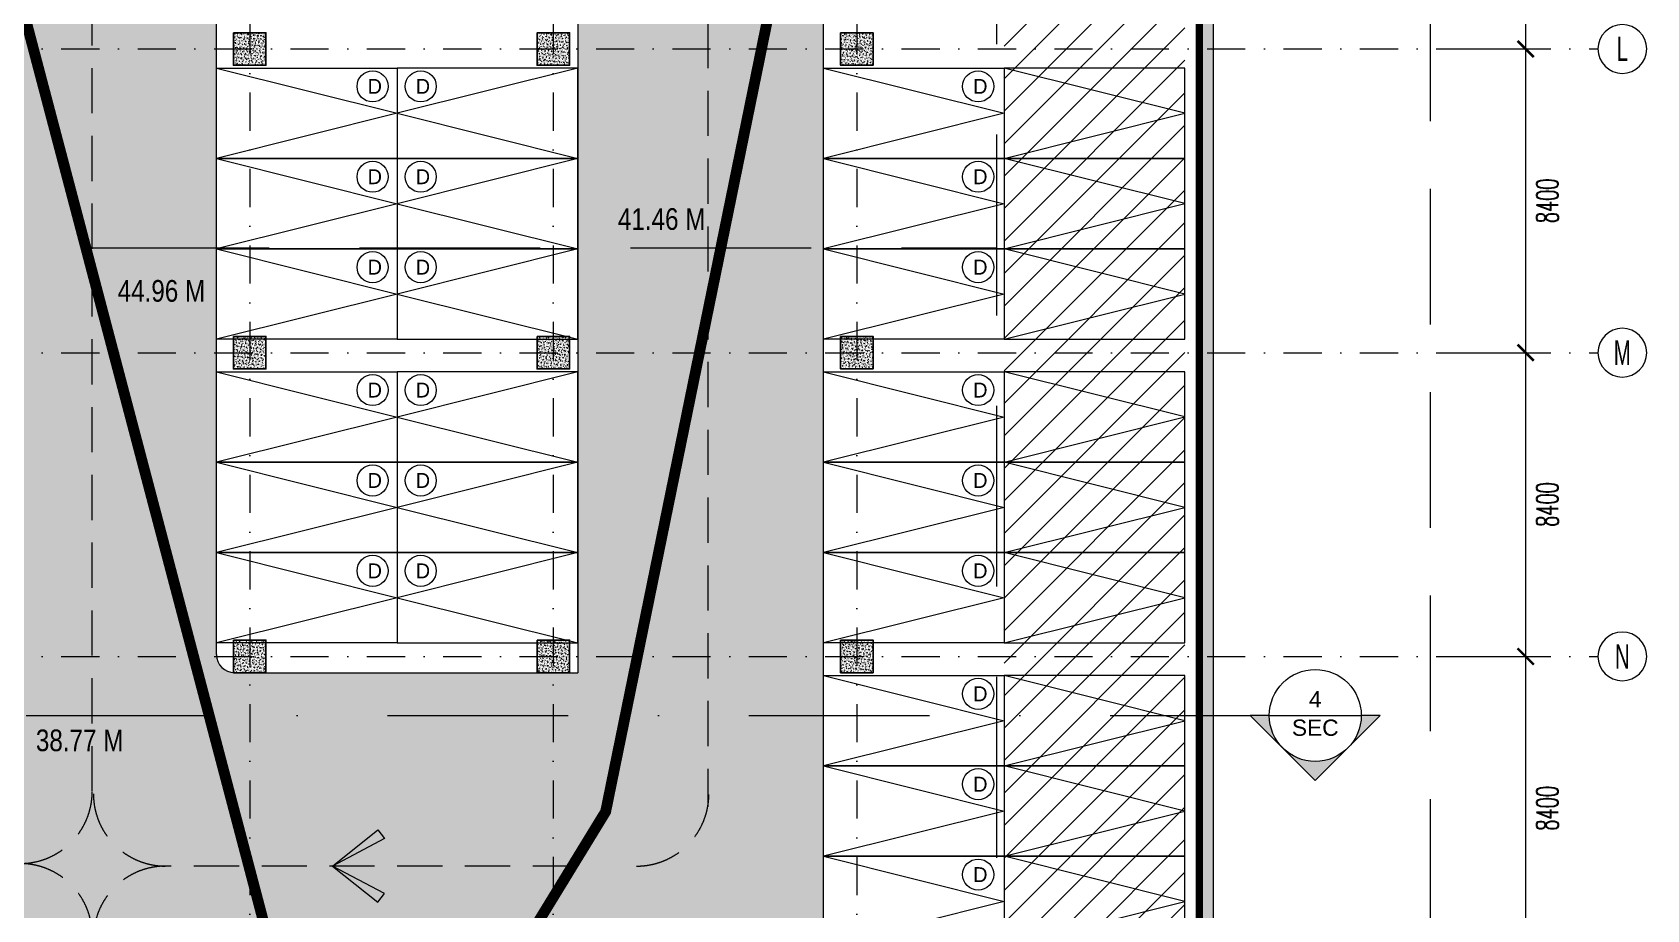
# Model space of a CAD drawing. Header units: millimetres. Extents: x 2509692 to 6766201, y 361130 to 898117.
# Drawn here: x 2605293 to 2649969, y 752389 to 776654 of the extents above; entities that cross this region are included whole.
import ezdxf
from ezdxf.enums import TextEntityAlignment as Align

# ---------------------------------------------------------------- set-up
doc = ezdxf.new("R2010")
doc.units = ezdxf.units.MM
doc.header["$LTSCALE"] = 100
for name, pattern in [('( Hidden )', [0.375, 0.25, -0.125]), ('001-S-DLA-ULT_BLK-FDN-01$0$DASHED2', [0.375, 0.25, -0.125]), ('AUDIT_I_191030115539-19', [0]), ('DASHDOT', [1, 0.5, -0.25, 0, -0.25]), ('DD Cargo Road$0$X-DIAL-Phase 3A-Master Airfield Layout_South & ECT$0$DASHDOT2', [12.7, 6.35, -3.175, 0, -3.175]), ('HIDDEN', [0.375, 0.25, -0.125]), ('PAMIR A_GROUND FLOOR GRID$0$( Dashed )', [0.75, 0.5, -0.25]), ('PAMIR A_GROUND FLOOR GRID$0$ACAD_ISO05W100', [33, 24, -3, 0, -3, 0, -3]), ('PAMIR A_GROUND FLOOR GRID$0$CMP LANDSUBDIVISION$0$ACAD_ISO12W100', [21, 12, -3, 0, -3, 0, -3]), ('PAMIR A_GROUND FLOOR GRID$0$CMP LANDSUBDIVISION$0$DASHED2', [0.375, 0.25, -0.125]), ('PAMIR A_GROUND FLOOR GRID$0$DGN Style 4', [21.138408, 10.562602, -5.281301, 0.013203, -5.281301])]:
    doc.linetypes.add(name, pattern=pattern)
doc.layers.get('0').update_dxf_attribs({"color": 8})
doc.layers.get('Defpoints').update_dxf_attribs({"color": 8})
for name, color, linetype in [('4 WHEELER', 8, 'Continuous'), ('4 wheeler jockey', 8, 'Continuous'), ('4 WHEELER-RefEdit0', 8, 'Continuous'), ('A-DRIVEWAY ARROWS', 8, 'AUDIT_I_191030115539-19'), ('A-PARKING STACH-2', 8, 'Continuous'), ('A_PARKING TEXT', 8, 'Continuous'), ('A_RCC', 8, 'Continuous'), ('A_STAIRCASE DIM', 8, 'Continuous'), ('A_Travel length', 8, 'Continuous'), ('DOUBLE  STACK', 8, 'Continuous'), ('DRIVEWAY', 8, 'HIDDEN'), ('GLASS EDGE', 8, 'Continuous'), ('PAMIR A_GROUND FLOOR GRID$0$CMP LANDSUBDIVISION$0$MP-PROP-ASSET LINE', 8, 'PAMIR A_GROUND FLOOR GRID$0$CMP LANDSUBDIVISION$0$ACAD_ISO12W100'), ('PAMIR A_GROUND FLOOR GRID$0$Columns 8.4 x 8.4 MT. GRID', 8, 'Continuous'), ('SECTION LINES', 8, 'Continuous')]:
    doc.layers.add(name, color=color, linetype=linetype)
for name, color, linetype, lineweight in [('A-WALL', 8, 'Continuous', 30), ('AC-ZONING LINE', 8, 'Continuous', 15), ('HACTH', 8, 'Continuous', 5), ('PAMIR A_GROUND FLOOR GRID$0$A_GRID 8.4 x 8.4 MT.', 8, 'PAMIR A_GROUND FLOOR GRID$0$DGN Style 4', 0), ('PAMIR A_GROUND FLOOR GRID$0$A_GRID DIMENSIONS', 8, 'Continuous', 0), ('PAMIR A_GROUND FLOOR GRID$0$A_GRID NUMBERING', 8, 'Continuous', 0), ('PAMIR A_GROUND FLOOR GRID$0$CMP LANDSUBDIVISION$0$MP-BASEMENT LIN', 8, 'PAMIR A_GROUND FLOOR GRID$0$ACAD_ISO05W100', 20)]:
    doc.layers.add(name, color=color, linetype=linetype, lineweight=lineweight)
doc.styles.add('300', font='GOTHIC.TTF', dxfattribs={"width": 0.8, "height": 600})
doc.styles.add('PAMIR A_GROUND FLOOR GRID$0$ASSET_03_GRID$0$F6', font='arial.ttf', dxfattribs={"width": 0.6})
doc.styles.add('PAMIR A_GROUND FLOOR GRID$0$ASSET_03_GRID$0$MISC', font='romans.shx', dxfattribs={"width": 0.6})
doc.styles.get("Standard").update_dxf_attribs({"font": 'arial.ttf'})
doc.styles.add('X-REF_HVAC_Basement 02$0$X-REF_HVAC_Basement 02$0$acdim', font='romans.shx', dxfattribs={"height": 150})
doc.dimstyles.new('PAMIR A_GROUND FLOOR GRID$0$ASSET_03_GRID$0$TPCL-DIM-300', dxfattribs={"dimscale": 300, "dimtxt": 2.25, "dimasz": 1.5, "dimexe": 1.75, "dimexo": 1, "dimgap": 1, "dimtad": 2, "dimdec": 0, "dimzin": 0, "dimdsep": 46, "dimtxsty": 'PAMIR A_GROUND FLOOR GRID$0$ASSET_03_GRID$0$MISC', "dimblk": 'PAMIR A_GROUND FLOOR GRID$0$ASSET_03_GRID$0$_ArchTick', "dimcen": 1, "dimdle": 2, "dimclrd": 1, "dimclre": 1, "dimclrt": 7, "dimadec": 0, "dimazin": 0, "dimtfac": 1, "dimtdec": 0, "dimtofl": 0, "dimtmove": 0, "dimatfit": 3, "dimfxl": 1, "dimtolj": 1, "dimtzin": 0, "dimlwd": -1, "dimlwe": -1, "dimarcsym": 0})
pattern_1 = [(0, (-3035710.2255, -862793.3746), (0, 6.985), [5.08, -1.905]), (90, (-3035710.2255, -862793.3746), (-6.985, 4e-16), [5.08, -1.905])]

# ---------------------------------------------------------------- blocks, each defined once
blk = doc.blocks.new('CAR PARKING 2500X5000')
at = {"layer": '4 WHEELER-RefEdit0', "linetype": 'ByBlock', "lineweight": -2, "ltscale": 0.5}
blk.add_lwpolyline([(-2500, 0), (0, 0), (0, -5000), (-2500, -5000)], close=True, dxfattribs=at)
blk.add_lwpolyline([(-2500, -5000), (-1250, 0), (0, -5000)], dxfattribs=at)
blk = doc.blocks.new('ARROW')
at = {"layer": 'DRIVEWAY', "linetype": 'Continuous', "ltscale": 0.5}
h = blk.add_hatch(color=30, dxfattribs=at)
h.dxf.hatch_style = 1
h.paths.add_polyline_path([(0, 0), (-381, -720), (-500, -624)])
h = blk.add_hatch(color=30, dxfattribs=at)
h.dxf.hatch_style = 1
h.paths.add_polyline_path([(0, 0), (381, -720), (500, -624)])
at = {"layer": 'DRIVEWAY', "color": 30, "linetype": '001-S-DLA-ULT_BLK-FDN-01$0$DASHED2', "ltscale": 7500}
for points in [[(0, 0), (-500, -624), (-381, -720), (0, 0)], [(0, 0), (500, -624), (381, -720), (0, 0)]]:
    blk.add_lwpolyline(points, close=True, dxfattribs=at)
blk = doc.blocks.new('ghkhgk')
at = {"layer": 'A-DRIVEWAY ARROWS', "linetype": '( Hidden )', "lineweight": -2, "ltscale": 50}
for p, q in [((3624483, 1753714), (3624483, 1703912)), ((3607453, 1704342), (3607453, 1731368)), ((3620891, 1702271), (3609485, 1702271))]:
    blk.add_line(p, q, dxfattribs=at)
for centre, start, end in [((3605453, 1704342), 270, 0), ((3609485, 1704271), 180, 270), ((3622516, 1704271), 270, 0), ((3605453, 1700342), 0, 90), ((3609485, 1700271), 90, 180)]:
    blk.add_arc(centre, 2000, start, end, dxfattribs=at)
at = {"layer": 'A-DRIVEWAY ARROWS', "linetype": '( Hidden )', "lineweight": -2, "ltscale": 2000, "xscale": -2.000000000000009, "yscale": 2.000000000000009, "zscale": 2, "rotation": 90}
blk.add_blockref('ARROW', (3614104, 1702271), dxfattribs=at)
blk = doc.blocks.new('qdfesw')
at = {"layer": '4 wheeler jockey', "linetype": 'ByBlock', "lineweight": -2, "ltscale": 0.5}
blk.add_lwpolyline([(2705606, 1306842), (2708106, 1306842), (2708106, 1311842), (2705606, 1311842)], close=True, dxfattribs=at)
blk.add_lwpolyline([(2705606, 1311842), (2706856, 1306842), (2708106, 1311842)], dxfattribs=at)
blk = doc.blocks.new('JOCKEY PARK')
at = {"layer": 'A_STAIRCASE DIM', "transparency": 33554687}
h = blk.add_hatch(dxfattribs=at)
h.set_pattern_fill('ANSI31', color=8, scale=200)
h.set_pattern_definition([(45, (1000500, -500), (-449.0128, 449.0128), [])])
h.paths.add_polyline_path([(3526745, 803042), (3531888, 803042), (3531888, 787065), (3526745, 787065)])
h.paths.add_polyline_path([(3526888, 786165), (3531888, 786165), (3531888, 776165), (3526888, 776165)])
h.paths.add_polyline_path([(3526888, 775165), (3531883, 775165), (3531883, 755865), (3526888, 755865)])
h.paths.add_polyline_path([(3526888, 741565), (3531888, 741565), (3531888, 730665), (3526888, 730665)])
h.paths.add_polyline_path([(3526888, 724765), (3531888, 724765), (3531888, 702965), (3526888, 702965)])
h.paths.add_polyline_path([(3526888, 697065), (3531888, 697065), (3531888, 692065), (3526888, 692065)])
h.paths.add_polyline_path([(3565488, 766765), (3570488, 766765), (3570488, 759265), (3565488, 759265)])
h.paths.add_polyline_path([(3594211, 766765), (3599211, 766765), (3599211, 759265), (3594211, 759265)])
h.paths.add_polyline_path([(3632688, 811365), (3637688, 811365), (3637688, 750865), (3632688, 750865)])
h.paths.add_polyline_path([(3603738, 707470), (3619638, 707470), (3619638, 702470), (3603738, 702470)])
h.paths.add_polyline_path([(3632688, 739065), (3637688, 739065), (3637688, 700465), (3632688, 700465)])
h.paths.add_polyline_path([(3578660, 799643), (3586160, 799643), (3586160, 794643), (3578660, 794643)])
h.paths.add_polyline_path([(3565260, 803043), (3570260, 803043), (3570260, 795543), (3565260, 795543)])
h.paths.add_polyline_path([(3615888, 820665), (3615888, 821075)])
h.paths.add_polyline_path([(3561860, 863093), (3577760, 863093), (3577760, 858093), (3561860, 858093)])
h.paths.add_polyline_path([(3589560, 863093), (3594560, 863093), (3594560, 858093), (3589560, 858093)])
h.paths.add_polyline_path([(3595460, 863093), (3602960, 863093), (3602960, 858093), (3595460, 858093)])
h.paths.add_polyline_path([(3620538, 863093), (3636438, 863093), (3636438, 858093), (3620538, 858093)])
at = {"layer": '4 wheeler jockey', "rotation": 90}
for p in [(4944530, -1932941), (4944530, -1935441), (4944530, -1937941), (4944530, -1941341), (4944530, -1943841), (4944530, -1946341), (4944530, -1949741), (4944530, -1952241), (4944530, -1954741)]:
    blk.add_blockref('qdfesw', p, dxfattribs=at)
blk = doc.blocks.new('*U20')
h = blk.add_hatch(color=256)
h.paths.add_polyline_path([(200, -200), (0, -400), (0, -282.8, 0.198912)])
h.paths.add_polyline_path([(400, 0), (200, -200, 0.414214), (200, 200)])
h.paths.add_polyline_path([(131.5, 268.5), (124.4, 254, 0.114349), (0, 282.8), (0, 400)])
h.paths.add_polyline_path([(200, 200, 0.082683), (124.4, 254), (131.5, 268.5)])
h = blk.add_hatch(color=256)
h.paths.add_polyline_path([(200, -200), (0, -400), (0, -282.8, 0.198912)])
h.paths.add_polyline_path([(400, 0), (200, -200, 0.414214), (200, 200)])
h.paths.add_polyline_path([(131.5, 268.5), (124.4, 254, 0.114349), (0, 282.8), (0, 400)])
h.paths.add_polyline_path([(200, 200, 0.082683), (124.4, 254), (131.5, 268.5)])
blk.add_line((0, -282.8), (0, 282.8))
blk.add_lwpolyline([(0, -282.8), (0, -400), (400, 0), (0, 400), (0, 282.8)])
blk.add_circle((0, 0), 282.8)
for tag, p in [('TAGNUMBER', (-100, 0)), ('ELE', (75, 0))]:
    blk.add_attdef(tag, text='', height=100, rotation=270).set_placement(p, align=Align.MIDDLE_CENTER)
blk = doc.blocks.new('A$C7f0d5cc6')
at = {"layer": 'SECTION LINES', "linetype": 'DASHDOT', "ltscale": 100}
blk.add_line((5279, -122933), (119152, -122933), dxfattribs=at)
at = {"layer": 'SECTION LINES', "linetype": '( Hidden )'}
ref = blk.add_blockref('*U20', (120952, -122933), dxfattribs=dict(at, xscale=4.5, yscale=4.5, zscale=4.5, rotation=270))
ref.add_attrib('TAGNUMBER', '4', dxfattribs={"layer": '0', "height": 450}).set_placement((120952, -122483), align=Align.MIDDLE_CENTER)
ref.add_attrib('ELE', 'SEC', dxfattribs={"layer": '0', "height": 450}).set_placement((120952, -123271), align=Align.MIDDLE_CENTER)
blk = doc.blocks.new('PAMIR A_GROUND FLOOR GRID$0$ASSET LINE')
at = {"layer": 'PAMIR A_GROUND FLOOR GRID$0$CMP LANDSUBDIVISION$0$MP-BASEMENT LIN', "color": 3, "linetype": 'PAMIR A_GROUND FLOOR GRID$0$( Dashed )', "ltscale": 100}
blk.add_line((5607412, 487058), (5707543, 487058), dxfattribs=at)
at = {"layer": 'PAMIR A_GROUND FLOOR GRID$0$CMP LANDSUBDIVISION$0$MP-BASEMENT LIN', "color": 3, "linetype": 'PAMIR A_GROUND FLOOR GRID$0$( Dashed )', "ltscale": 100, "flags": 128}
for points in [[(5601412, 408058), (5601412, 591058), (5713543, 591058), (5713543, 408058)], [(5607412, 414058), (5607412, 582058), (5707543, 582058), (5707543, 414058)]]:
    blk.add_lwpolyline(points, close=True, dxfattribs=at)
at = {"layer": 'PAMIR A_GROUND FLOOR GRID$0$CMP LANDSUBDIVISION$0$MP-PROP-ASSET LINE', "linetype": 'PAMIR A_GROUND FLOOR GRID$0$CMP LANDSUBDIVISION$0$DASHED2', "ltscale": 150, "flags": 128}
blk.add_lwpolyline([(5595412, 402058), (5595412, 597058), (5719543, 597058), (5719543, 402058)], close=True, dxfattribs=at)
blk = doc.blocks.new('PAMIR A_GROUND FLOOR GRID$0$ASSET_03_GRID$0$_ArchTick')
at = {"color": 0, "linetype": 'ByBlock', "const_width": 0.15}
blk.add_lwpolyline([(-0.5, -0.5), (0.5, 0.5)], dxfattribs=at)
blk = doc.blocks.new('*D80')
at = {"layer": 'Defpoints', "color": 0, "linetype": 'Continuous', "ltscale": 1500000.0, "transparency": 16777216}
for p in [(2644484, 787193), (2644484, 776193), (2646619, 776193)]:
    blk.add_point(p, dxfattribs=at)
at = {"layer": 'PAMIR A_GROUND FLOOR GRID$0$A_GRID DIMENSIONS', "color": 9, "linetype": 'Continuous', "ltscale": 1500000.0, "transparency": 16777216}
for p, q in [((2646619, 787793), (2646619, 775593)), ((2644784, 787193), (2647144, 787193)), ((2644784, 776193), (2647144, 776193))]:
    blk.add_line(p, q, dxfattribs=at)
at = {"layer": 'PAMIR A_GROUND FLOOR GRID$0$A_GRID DIMENSIONS', "color": 9, "linetype": 'Continuous', "ltscale": 1500000.0, "transparency": 16777216, "xscale": 450, "yscale": 450, "zscale": 450}
for p, rotation in [((2646619, 787193), 90), ((2646619, 776193), 270)]:
    blk.add_blockref('PAMIR A_GROUND FLOOR GRID$0$ASSET_03_GRID$0$_ArchTick', p, dxfattribs=dict(at, rotation=rotation))
at = {"layer": 'PAMIR A_GROUND FLOOR GRID$0$A_GRID DIMENSIONS', "color": 7, "linetype": 'Continuous', "ltscale": 1500000.0, "transparency": 16777216, "insert": (2647219, 781693), "char_height": 600, "attachment_point": 5, "rotation": 90, "style": 'PAMIR A_GROUND FLOOR GRID$0$ASSET_03_GRID$0$MISC'}
blk.add_mtext('\\A1;11000', dxfattribs=at)
blk = doc.blocks.new('*D81')
at = {"layer": 'Defpoints', "color": 0, "linetype": 'Continuous', "ltscale": 1500000.0, "transparency": 16777216}
for p in [(2644484, 776193), (2644484, 767793), (2646619, 767793)]:
    blk.add_point(p, dxfattribs=at)
at = {"layer": 'PAMIR A_GROUND FLOOR GRID$0$A_GRID DIMENSIONS', "color": 9, "linetype": 'Continuous', "ltscale": 1500000.0, "transparency": 16777216}
for p, q in [((2646619, 776793), (2646619, 767193)), ((2644784, 776193), (2647144, 776193)), ((2644784, 767793), (2647144, 767793))]:
    blk.add_line(p, q, dxfattribs=at)
at = {"layer": 'PAMIR A_GROUND FLOOR GRID$0$A_GRID DIMENSIONS', "color": 9, "linetype": 'Continuous', "ltscale": 1500000.0, "transparency": 16777216, "xscale": 450, "yscale": 450, "zscale": 450}
for p, rotation in [((2646619, 776193), 90), ((2646619, 767793), 270)]:
    blk.add_blockref('PAMIR A_GROUND FLOOR GRID$0$ASSET_03_GRID$0$_ArchTick', p, dxfattribs=dict(at, rotation=rotation))
at = {"layer": 'PAMIR A_GROUND FLOOR GRID$0$A_GRID DIMENSIONS', "color": 7, "linetype": 'Continuous', "ltscale": 1500000.0, "transparency": 16777216, "insert": (2647219, 771993), "char_height": 600, "attachment_point": 5, "rotation": 90, "style": 'PAMIR A_GROUND FLOOR GRID$0$ASSET_03_GRID$0$MISC'}
blk.add_mtext('\\A1;8400', dxfattribs=at)
blk = doc.blocks.new('*D82')
at = {"layer": 'Defpoints', "color": 0, "linetype": 'Continuous', "ltscale": 1500000.0, "transparency": 16777216}
for p in [(2644484, 767793), (2644484, 759393), (2646619, 759393)]:
    blk.add_point(p, dxfattribs=at)
at = {"layer": 'PAMIR A_GROUND FLOOR GRID$0$A_GRID DIMENSIONS', "color": 9, "linetype": 'Continuous', "ltscale": 1500000.0, "transparency": 16777216}
for p, q in [((2646619, 768393), (2646619, 758793)), ((2644784, 767793), (2647144, 767793)), ((2644784, 759393), (2647144, 759393))]:
    blk.add_line(p, q, dxfattribs=at)
at = {"layer": 'PAMIR A_GROUND FLOOR GRID$0$A_GRID DIMENSIONS', "color": 9, "linetype": 'Continuous', "ltscale": 1500000.0, "transparency": 16777216, "xscale": 450, "yscale": 450, "zscale": 450}
for p, rotation in [((2646619, 767793), 90), ((2646619, 759393), 270)]:
    blk.add_blockref('PAMIR A_GROUND FLOOR GRID$0$ASSET_03_GRID$0$_ArchTick', p, dxfattribs=dict(at, rotation=rotation))
at = {"layer": 'PAMIR A_GROUND FLOOR GRID$0$A_GRID DIMENSIONS', "color": 7, "linetype": 'Continuous', "ltscale": 1500000.0, "transparency": 16777216, "insert": (2647219, 763593), "char_height": 600, "attachment_point": 5, "rotation": 90, "style": 'PAMIR A_GROUND FLOOR GRID$0$ASSET_03_GRID$0$MISC'}
blk.add_mtext('\\A1;8400', dxfattribs=at)
blk = doc.blocks.new('*D83')
at = {"layer": 'Defpoints', "color": 0, "linetype": 'Continuous', "ltscale": 1500000.0, "transparency": 16777216}
for p in [(2644484, 759393), (2644484, 750993), (2646619, 750993)]:
    blk.add_point(p, dxfattribs=at)
at = {"layer": 'PAMIR A_GROUND FLOOR GRID$0$A_GRID DIMENSIONS', "color": 9, "linetype": 'Continuous', "ltscale": 1500000.0, "transparency": 16777216}
for p, q in [((2646619, 759993), (2646619, 750393)), ((2644784, 759393), (2647144, 759393)), ((2644784, 750993), (2647144, 750993))]:
    blk.add_line(p, q, dxfattribs=at)
at = {"layer": 'PAMIR A_GROUND FLOOR GRID$0$A_GRID DIMENSIONS', "color": 9, "linetype": 'Continuous', "ltscale": 1500000.0, "transparency": 16777216, "xscale": 450, "yscale": 450, "zscale": 450}
for p, rotation in [((2646619, 759393), 90), ((2646619, 750993), 270)]:
    blk.add_blockref('PAMIR A_GROUND FLOOR GRID$0$ASSET_03_GRID$0$_ArchTick', p, dxfattribs=dict(at, rotation=rotation))
at = {"layer": 'PAMIR A_GROUND FLOOR GRID$0$A_GRID DIMENSIONS', "color": 7, "linetype": 'Continuous', "ltscale": 1500000.0, "transparency": 16777216, "insert": (2647219, 755193), "char_height": 600, "attachment_point": 5, "rotation": 90, "style": 'PAMIR A_GROUND FLOOR GRID$0$ASSET_03_GRID$0$MISC'}
blk.add_mtext('\\A1;8400', dxfattribs=at)
blk = doc.blocks.new('PAMIR A_GROUND FLOOR GRID$0$ASSET_03_GRID$0$A')
blk.add_circle((0, 0), 4)
at = {"style": 'PAMIR A_GROUND FLOOR GRID$0$ASSET_03_GRID$0$F6', "width": 0.6}
blk.add_attdef('GRTAG', text='', height=4, dxfattribs=at).set_placement((0, 0), align=Align.MIDDLE)
blk = doc.blocks.new('PAMIR A_GROUND FLOOR GRID$0$gfhjd')
at = {"layer": 'PAMIR A_GROUND FLOOR GRID$0$Columns 8.4 x 8.4 MT. GRID', "transparency": 33554505}
h = blk.add_hatch(dxfattribs=at)
h.set_pattern_fill('AR-CONC', color=8, scale=0.5)
h.set_pattern_definition([(50, (2668641.195, 1117441.09), (91.092334, -7.969543), [9.525, -104.775]), (355, (2668641.2, 1117441.09), (-17.62171, 95.52842), [7.62, -83.82029]), (100.451445, (2668648.79, 1117440.43), (73.470624, 87.558876), [8.095004, -89.04512]), (46.1842, (2668641.2, 1117466.49), (135.53952, -21.02116), [14.2875, -157.1625]), (96.63556, (2668652.49, 1117464.74), (118.70207, 123.71306), [12.14251, -133.5678]), (351.18415, (2668641.2, 1117466.49), (118.70207, 123.71306), [11.42998, -125.72987]), (21, (2668653.895, 1117460.14), (75.807196, -51.1326), [9.525, -104.775]), (326, (2668653.9, 1117460.14), (30.901014, 92.09398), [7.62, -83.82]), (71.451445, (2668660.21, 1117455.88), (106.70821, 40.961384), [8.095004, -89.04497]), (37.5, (2668641.195, 1117441.09), (1.544302, 42.2775194), [0, -82.804, 0, -85.09, 0, -84.1375]), (7.5, (2668641.195, 1117441.09), (33.409831, 50.090287), [0, -48.514, 0, -80.899, 0, -32.0675]), (327.5, (2668612.874, 1117441.09), (67.795298, -2.864372), [0, -31.75, 0, -99.06, 0, -131.445]), (317.5, (2668600.174, 1117441.09), (74.06459, 12.713246), [0, -41.275, 0, -65.786, 0, -93.345])])
h.paths.add_polyline_path([(2555360, 1057637), (2556260, 1057637), (2556260, 1056737), (2555361, 1056737)])
at = {"layer": 'PAMIR A_GROUND FLOOR GRID$0$Columns 8.4 x 8.4 MT. GRID', "lineweight": 30}
blk.add_lwpolyline([(2555361, 1057637), (2556260, 1057637), (2556260, 1056737), (2555361, 1056737)], close=True, dxfattribs=at)
blk = doc.blocks.new('A$C8c9960d7')
at = {"layer": 'PAMIR A_GROUND FLOOR GRID$0$Columns 8.4 x 8.4 MT. GRID'}
for p in [(55500, -280994), (63900, -280994), (72300, -280994), (55500, -289394), (63900, -289394), (72300, -289394), (55500, -297794), (63900, -297794), (72300, -297794)]:
    blk.add_blockref('PAMIR A_GROUND FLOOR GRID$0$gfhjd', p, dxfattribs=at)
blk = doc.blocks.new('SEG')
at = {"layer": 'DRIVEWAY', "linetype": 'Continuous'}
for p, q in [((3127188, 751443), (3127188, 811943)), ((3120388, 804443), (3120388, 758943)), ((3110388, 759443), (3110388, 803943)), ((3110888, 758943), (3120388, 758943))]:
    blk.add_line(p, q, dxfattribs=at)
blk.add_arc((3110888, 759443), 500, 180, 270, dxfattribs=at)
blk = doc.blocks.new('A$C29A2079D')
at = {"layer": 'HACTH', "true_color": 0xf7f2ee, "transparency": 33554602}
h = blk.add_hatch(dxfattribs=at)
h.set_pattern_fill('ANGLE')
h.set_pattern_definition(pattern_1)
edge = h.paths.add_edge_path()
edge.add_line((74678, -8850), (75151, -8850))
edge.add_line((75151, -8850), (75151, 5800))
edge.add_line((75151, 5800), (101366, 5800))
edge.add_arc((101366, 6300), 500, 270, 360)
edge.add_line((101866, 6300), (101866, 11000))
edge.add_arc((101366, 11000), 500, 0, 90)
edge.add_line((101366, 11500), (17750, 11500))
edge.add_arc((17750, 11000), 500, 90, 180)
edge.add_line((17250, 11000), (17250, -8850))
edge.add_line((17250, -8850), (14228, -8850))
edge.add_arc((14228, -9350), 500, 89.9998, 180)
edge.add_line((13728, -9350), (13728, -15850))
edge.add_arc((14228, -15850), 500, 180, 270)
edge.add_line((14228, -16350), (17478, -16350))
edge.add_line((17478, -16350), (17478, -50929))
edge.add_line((17478, -50929), (7978, -50929))
edge.add_arc((7978, -50429), 500, 180, 270, ccw=False)
edge.add_line((7478, -50429), (7478, -42325))
edge.add_arc((6978, -42325), 500, 0, 90.0003)
edge.add_line((6978, -41825), (3586, -41825))
edge.add_arc((3586, -42325), 500, 90.0003, 180.0017)
edge.add_line((3086, -42325), (3086, -59251))
edge.add_line((3086, -59251), (1175, -59251))
edge.add_arc((1175, -59751), 500, 90.0125, 179.9888)
edge.add_line((675, -59751), (667, -103029))
edge.add_spline(control_points=[(667, -103029), (702, -103334), (770, -103917), (1633, -104788), (2901, -104986), (3058, -105753), (3088, -105901)], knot_values=[0, 0, 0, 0, 894.923904, 1708.274926, 3539.028112, 3976.033279, 3976.033279, 3976.033279, 3976.033279], degree=3, periodic=0)
edge.add_line((3088, -105901), (3084, -120205))
edge.add_spline(control_points=[(3084, -119850), (3085, -120025), (3090, -120889), (1674, -121331), (753, -122299), (701, -122943), (677, -123229)], knot_values=[0, 0, 0, 0, 503.03039, 2487.793322, 3539.319114, 4374.600504, 4374.600504, 4374.600504, 4374.600504], degree=3, periodic=0)
edge.add_line((677, -123229), (677, -170200))
edge.add_arc((1177, -170200), 500, 180, 270)
edge.add_line((1177, -170700), (7478, -170700))
edge.add_line((7478, -170700), (90978, -170700))
edge.add_arc((90978, -170200), 500, 270, 360.0004)
edge.add_line((91478, -170200), (91477, -121044))
edge.add_line((91477, -121044), (84677, -121044))
edge.add_line((84677, -121044), (84677, -137450))
edge.add_line((84677, -137450), (74678, -137450))
edge.add_line((74678, -137450), (74678, -111850))
edge.add_arc((75178, -111850), 500, 90, 180, ccw=False)
edge.add_line((75178, -111350), (91478, -111350))
edge.add_line((91478, -111350), (91477, -50850))
edge.add_line((91477, -50850), (75178, -50850))
edge.add_arc((75178, -50350), 500, 180, 270, ccw=False)
edge.add_line((74678, -50350), (74678, -8850))
h.paths.add_polyline_path([(24751, -22800, -0.414213), (25251, -22300), (67150, -22300, -0.414214), (67650, -22800), (67650, -50850), (24751, -50850)], flags=16)
h.paths.add_polyline_path([(16978, -58350, -0.414214), (17478, -58850), (17478, -103350, -0.414213), (16978, -103850), (7978, -103850, -0.414214), (7478, -103350), (7478, -58850, -0.414214), (7978, -58350)], flags=16)
h.paths.add_polyline_path([(24550, -57648), (67378, -57648, -0.414214), (67878, -58148), (67878, -67650), (51077, -67650), (51077, -95450), (41077, -95450), (41077, -67650), (24050, -67650), (24050, -58148, -0.414213)], flags=16)
h.paths.add_polyline_path([(24278, -75150), (34278, -75150), (34278, -100850), (57877, -100850), (57877, -75150), (67878, -75150), (67878, -103850, -0.414214), (65878, -105850), (26278, -105850, -0.414214), (24278, -103850)], flags=16)
h.paths.add_polyline_path([(24751, -17250), (24751, -16350), (25178, -16350), (25178, -8850), (24751, -8850), (24751, 5800), (67650, 5800), (67650, -17250)], flags=16)
h.paths.add_polyline_path([(74677, -58850, -0.414214), (75177, -58350), (84677, -58350), (84678, -103850), (75177, -103850, -0.414214), (74677, -103350)], flags=16)
h.paths.add_polyline_path([(17477, -111850), (17477, -164729, -0.414214), (16977, -165229), (7977, -165229, -0.414214), (7477, -164729), (7477, -111350), (16977, -111350, -0.414214)], flags=16)
h.paths.add_polyline_path([(67878, -111350), (67878, -119829), (67650, -119829), (67650, -139400, -0.414214), (67150, -139900), (25251, -139900, -0.414214), (24751, -139400), (24751, -111350)], flags=16)
h.paths.add_polyline_path([(84450, -144950), (84450, -164323, -0.414213), (83950, -164823), (67528, -164823), (67528, -164550), (41474, -164550), (41474, -164979), (24627, -164979), (24628, -153350), (25178, -153350), (25178, -145850), (24751, -145850), (24751, -144950)], flags=16)
at = {"layer": 'DRIVEWAY'}
blk.add_blockref('SEG', (-3035711, -862793), dxfattribs=at)
blk = doc.blocks.new('frfrfr')
at = {"layer": 'A-PARKING STACH-2'}
blk.add_circle((0, 0), 314, dxfattribs=at)
at = {"layer": 'A_PARKING TEXT', "insert": (-101, 150), "char_height": 300, "width": 4300.79, "attachment_point": 1, "style": 'X-REF_HVAC_Basement 02$0$X-REF_HVAC_Basement 02$0$acdim'}
blk.add_mtext('{\\fcentury gothic|b0|i0|c0|p34;D}', dxfattribs=at)
blk = doc.blocks.new('A$C555C795E')
at = {"layer": 'A-PARKING STACH-2', "color": 3, "xscale": 1.369400645261373, "yscale": 1.369400645261373, "zscale": 1.369400645261373}
for p in [(79001, -87634), (80332, -87634), (95758, -87634), (79001, -90134), (80332, -90134), (95758, -90134), (79001, -92634), (80332, -92634), (95758, -92634), (79001, -96034), (80332, -96034), (95758, -96034), (79001, -98534), (80332, -98534), (95758, -98534), (79001, -101034), (80332, -101034), (95758, -101034), (95758, -104434), (95758, -106934), (95758, -109434)]:
    blk.add_blockref('frfrfr', p, dxfattribs=at)
blk = doc.blocks.new('A$C72A00BA6')
at = {"layer": 'HACTH', "true_color": 0xf7f2ee, "transparency": 33554602}
h = blk.add_hatch(dxfattribs=at)
h.set_pattern_fill('ANGLE')
h.set_pattern_definition(pattern_1)
edge = h.paths.add_edge_path()
edge.add_line((74678, -8850), (75151, -8850))
edge.add_line((75151, -8850), (75151, 5800))
edge.add_line((75151, 5800), (101366, 5800))
edge.add_arc((101366, 6300), 500, 270, 360)
edge.add_line((101866, 6300), (101866, 11000))
edge.add_arc((101366, 11000), 500, 0, 90)
edge.add_line((101366, 11500), (17750, 11500))
edge.add_arc((17750, 11000), 500, 90, 180)
edge.add_line((17250, 11000), (17250, -8850))
edge.add_line((17250, -8850), (14228, -8850))
edge.add_arc((14228, -9350), 500, 89.9998, 180)
edge.add_line((13728, -9350), (13728, -15850))
edge.add_arc((14228, -15850), 500, 180, 270)
edge.add_line((14228, -16350), (17478, -16350))
edge.add_line((17478, -16350), (17478, -50929))
edge.add_line((17478, -50929), (7978, -50929))
edge.add_arc((7978, -50429), 500, 180, 270, ccw=False)
edge.add_line((7478, -50429), (7478, -42325))
edge.add_arc((6978, -42325), 500, 0, 90.0003)
edge.add_line((6978, -41825), (3586, -41825))
edge.add_arc((3586, -42325), 500, 90.0003, 180.0017)
edge.add_line((3086, -42325), (3086, -59251))
edge.add_line((3086, -59251), (1175, -59251))
edge.add_arc((1175, -59751), 500, 90.0125, 179.9888)
edge.add_line((675, -59751), (667, -103029))
edge.add_spline(control_points=[(667, -103029), (702, -103334), (770, -103917), (1633, -104788), (2901, -104986), (3058, -105753), (3088, -105901)], knot_values=[0, 0, 0, 0, 894.923904, 1708.274926, 3539.028112, 3976.033279, 3976.033279, 3976.033279, 3976.033279], degree=3, periodic=0)
edge.add_line((3088, -105901), (3084, -120205))
edge.add_spline(control_points=[(3084, -119850), (3085, -120025), (3090, -120889), (1674, -121331), (753, -122299), (701, -122943), (677, -123229)], knot_values=[0, 0, 0, 0, 503.03039, 2487.793322, 3539.319114, 4374.600504, 4374.600504, 4374.600504, 4374.600504], degree=3, periodic=0)
edge.add_line((677, -123229), (677, -170200))
edge.add_arc((1177, -170200), 500, 180, 270)
edge.add_line((1177, -170700), (7478, -170700))
edge.add_line((7478, -170700), (90978, -170700))
edge.add_arc((90978, -170200), 500, 270, 360.0004)
edge.add_line((91478, -170200), (91477, -121044))
edge.add_line((91477, -121044), (84677, -121044))
edge.add_line((84677, -121044), (84677, -137450))
edge.add_line((84677, -137450), (74678, -137450))
edge.add_line((74678, -137450), (74678, -111850))
edge.add_arc((75178, -111850), 500, 90, 180, ccw=False)
edge.add_line((75178, -111350), (91478, -111350))
edge.add_line((91478, -111350), (91477, -50850))
edge.add_line((91477, -50850), (75178, -50850))
edge.add_arc((75178, -50350), 500, 180, 270, ccw=False)
edge.add_line((74678, -50350), (74678, -8850))
h.paths.add_polyline_path([(24751, -22800, -0.414213), (25251, -22300), (67150, -22300, -0.414214), (67650, -22800), (67650, -50850), (24751, -50850)], flags=16)
h.paths.add_polyline_path([(16978, -58350, -0.414214), (17478, -58850), (17478, -103350, -0.414213), (16978, -103850), (7978, -103850, -0.414214), (7478, -103350), (7478, -58850, -0.414214), (7978, -58350)], flags=16)
h.paths.add_polyline_path([(24550, -57648), (67378, -57648, -0.414214), (67878, -58148), (67878, -67650), (51077, -67650), (51077, -95450), (41077, -95450), (41077, -67650), (24050, -67650), (24050, -58148, -0.414213)], flags=16)
h.paths.add_polyline_path([(24278, -75150), (34278, -75150), (34278, -100850), (57877, -100850), (57877, -75150), (67878, -75150), (67878, -103850, -0.414214), (65878, -105850), (26278, -105850, -0.414214), (24278, -103850)], flags=16)
h.paths.add_polyline_path([(24751, -17250), (24751, -16350), (25178, -16350), (25178, -8850), (24751, -8850), (24751, 5800), (67650, 5800), (67650, -17250)], flags=16)
h.paths.add_polyline_path([(74677, -58850, -0.414214), (75177, -58350), (84677, -58350), (84678, -103850), (75177, -103850, -0.414214), (74677, -103350)], flags=16)
h.paths.add_polyline_path([(17477, -111850), (17477, -164729, -0.414214), (16977, -165229), (7977, -165229, -0.414214), (7477, -164729), (7477, -111350), (16977, -111350, -0.414214)], flags=16)
h.paths.add_polyline_path([(67878, -111350), (67878, -119829), (67650, -119829), (67650, -139400, -0.414214), (67150, -139900), (25251, -139900, -0.414214), (24751, -139400), (24751, -111350)], flags=16)
h.paths.add_polyline_path([(84450, -144950), (84450, -164323, -0.414213), (83950, -164823), (67528, -164823), (67528, -164550), (41474, -164550), (41474, -164979), (24627, -164979), (24628, -153350), (25178, -153350), (25178, -145850), (24751, -145850), (24751, -144950)], flags=16)
at = {"layer": 'DRIVEWAY'}
blk.add_blockref('SEG', (-3035711, -862793), dxfattribs=at)
blk = doc.blocks.new('PAMIR A_GROUND FLOOR GRID')
at = {"layer": 'PAMIR A_GROUND FLOOR GRID$0$A_GRID 8.4 x 8.4 MT.'}
for p, q in [((2611310.2, 882793.4), (2611310.2, 680593.4)), ((2619710.2, 882793.4), (2619710.2, 680593.4)), ((2628110.2, 882793.4), (2628110.2, 680593.4)), ((2515201.8, 776193.4), (2648618.7, 776193.4)), ((2515201.8, 767793.4), (2648618.7, 767793.4)), ((2515201.8, 759393.4), (2648618.7, 759393.4))]:
    blk.add_line(p, q, dxfattribs=at)
at = {"layer": 'PAMIR A_GROUND FLOOR GRID$0$A_GRID NUMBERING'}
ref = blk.add_blockref('PAMIR A_GROUND FLOOR GRID$0$ASSET_03_GRID$0$A', (2649293.7, 776193.4), dxfattribs=dict(at, xscale=-168.749999999924, yscale=168.749999999924, zscale=168.749999999924))
ref.add_attrib('GRTAG', 'L', dxfattribs={"layer": '0', "height": 675, "style": 'PAMIR A_GROUND FLOOR GRID$0$ASSET_03_GRID$0$F6', "width": 0.6}).set_placement((2649293.7, 776193.4), align=Align.MIDDLE)
ref = blk.add_blockref('PAMIR A_GROUND FLOOR GRID$0$ASSET_03_GRID$0$A', (2649293.7, 767793.4), dxfattribs=dict(at, xscale=-168.749999999924, yscale=168.749999999924, zscale=168.749999999924))
ref.add_attrib('GRTAG', 'M', dxfattribs={"layer": '0', "height": 675, "style": 'PAMIR A_GROUND FLOOR GRID$0$ASSET_03_GRID$0$F6', "width": 0.6}).set_placement((2649293.7, 767793.4), align=Align.MIDDLE)
ref = blk.add_blockref('PAMIR A_GROUND FLOOR GRID$0$ASSET_03_GRID$0$A', (2649293.7, 759393.4), dxfattribs=dict(at, xscale=-168.749999999924, yscale=168.749999999924, zscale=168.749999999924))
ref.add_attrib('GRTAG', 'N', dxfattribs={"layer": '0', "height": 675, "style": 'PAMIR A_GROUND FLOOR GRID$0$ASSET_03_GRID$0$F6', "width": 0.6}).set_placement((2649293.7, 759393.4), align=Align.MIDDLE)
at = {"layer": 'PAMIR A_GROUND FLOOR GRID$0$A_GRID DIMENSIONS', "linetype": 'Continuous', "ltscale": 1500000.0}
for base, p1, p2, picture, middle in [((2646618.6, 776193.4), (2644483.5, 787193.4), (2644483.5, 776193.4), '*D80', (2647218.6, 781693.4)), ((2646618.6, 767793.4), (2644483.5, 776193.4), (2644483.5, 767793.4), '*D81', (2647218.6, 771993.4)), ((2646618.6, 759393.4), (2644483.5, 767793.4), (2644483.5, 759393.4), '*D82', (2647218.6, 763593.4)), ((2646618.6, 750993.4), (2644483.5, 759393.4), (2644483.5, 750993.4), '*D83', (2647218.6, 755193.4))]:
    dim = blk.add_linear_dim(base=base, p1=p1, p2=p2, angle=90, dimstyle='PAMIR A_GROUND FLOOR GRID$0$ASSET_03_GRID$0$TPCL-DIM-300', override={"dimtxt": 2, "dimclrd": 9, "dimclre": 9}, dxfattribs=at)
    dim.commit()
    dim.dimension.update_dxf_attribs({"geometry": picture, "text_midpoint": middle})
blk = doc.blocks.new('A$C5d815a77')
at = {"layer": 'PAMIR A_GROUND FLOOR GRID$0$A_GRID 8.4 x 8.4 MT.'}
blk.add_blockref('PAMIR A_GROUND FLOOR GRID', (0, 0), dxfattribs=at)

msp = doc.modelspace()

# ---------------------------------------------------------------- hatches: boundary and pattern name
at = {"transparency": 33554687}
h = msp.add_hatch(color=9, dxfattribs=at)
h.dxf.hatch_style = 1
h.paths.add_polyline_path([(2526244.6246, 874293.3746), (2637575.8264, 874293.3746), (2637575.8264, 692093.3746), (2526244.6246, 692093.3746)], flags=16)
h.paths.add_polyline_path([(2525844.6246, 874693.3746), (2637975.8264, 874693.3746), (2637975.8264, 691693.3746), (2525844.6246, 691693.3746)])

# ---------------------------------------------------------------- linework, layer by layer
at = {"layer": 'A_RCC'}
for points in [[(2525844.6246, 874693.3746), (2637975.8264, 874693.3746), (2637975.8264, 691693.3746), (2525844.6246, 691693.3746)], [(2526244.6246, 874293.3746), (2637575.8264, 874293.3746), (2637575.8264, 692093.3746), (2526244.6246, 692093.3746)]]:
    msp.add_lwpolyline(points, close=True, dxfattribs=at)
at = {"layer": 'A_Travel length', "linetype": 'DD Cargo Road$0$X-DIAL-Phase 3A-Master Airfield Layout_South & ECT$0$DASHDOT2', "const_width": 300}
for points in [[(2626200.8145, 779757.8587), (2621160.0299, 755101.1035), (2618398.1766, 750588.8888), (2618414.1143, 741719.34), (2620554.4345, 741719.34)], [(2604794.4352, 778205.2828), (2611712.1395, 751978.9286), (2616114.5815, 751978.9286), (2617736.6101, 741566.3872), (2620640.0223, 741566.3872)]]:
    msp.add_lwpolyline(points, dxfattribs=at)
at = {"layer": 'AC-ZONING LINE', "color": 1, "const_width": 200}
msp.add_lwpolyline([(2602702.6197, 742582.03), (2610388.3183, 742604.7225), (2610388.3183, 733743.3762), (2637586.3208, 733766.0687), (2637586.3208, 750425.5843), (2631685.5555, 750425.5843), (2631685.5555, 750425.5843), (2631676.9441, 742218.3492), (2626385.557, 742218.3492), (2625039.5405, 741758.9019), (2619343.3128, 741740.024), (2619343.3128, 751499.4713), (2631676.9441, 751518.3492), (2631676.9441, 750664.7179), (2637586.3208, 750664.7179), (2637586.3208, 821647.8389)], dxfattribs=at)

# ---------------------------------------------------------------- block references
for name, p in [('A$C5d815a77', (0, 0)), ('A$C7f0d5cc6', (2519844.6246, 880693.3746)), ('A$C8c9960d7', (0, 0))]:
    msp.add_blockref(name, p)
at = {"layer": '4 WHEELER', "color": 8, "linetype": 'ByBlock', "lineweight": -2, "rotation": 270}
for p in [(2615387.9457, 773164.7163), (2632187.9457, 773164.7163), (2615387.9457, 770664.7163), (2632187.9457, 770664.7163), (2615387.9457, 768164.7163), (2632187.9457, 768164.7163), (2615387.9457, 764764.7163), (2632187.9457, 764764.7163), (2615387.9457, 762264.7163), (2632187.9457, 762264.7163), (2615387.9457, 759764.7163), (2632187.9457, 759764.7163), (2632187.9457, 756364.7163), (2632187.9457, 753864.7163), (2632187.9457, 751364.7163)]:
    msp.add_blockref('CAR PARKING 2500X5000', p, dxfattribs=at)
at = {"layer": '4 WHEELER', "color": 8, "linetype": 'ByBlock', "lineweight": -2, "xscale": -1, "rotation": 90}
for p in [(2615387.9457, 773164.7163), (2615387.9457, 770664.7163), (2615387.9457, 768164.7163), (2615387.9457, 764764.7163), (2615387.9457, 762264.7163), (2615387.9457, 759764.7163)]:
    msp.add_blockref('CAR PARKING 2500X5000', p, dxfattribs=at)
at = {"layer": 'A-DRIVEWAY ARROWS'}
msp.add_blockref('ghkhgk', (-1000500, -948677.0998), dxfattribs=at)
at = {"layer": 'A-WALL'}
msp.add_blockref('JOCKEY PARK', (-1000500, 500), dxfattribs=at)
at = {"layer": 'DOUBLE  STACK', "color": 2}
msp.add_blockref('A$C555C795E', (2535710.5981, 862793.3762), dxfattribs=at)
at = {"layer": 'DRIVEWAY', "color": 2}
msp.add_blockref('A$C29A2079D', (2535710.5981, 862793.3762), dxfattribs=at)
at = {"layer": 'GLASS EDGE'}
msp.add_blockref('A$C72A00BA6', (2535710.5981, 862793.3762), dxfattribs=at)
at = {"layer": 'PAMIR A_GROUND FLOOR GRID$0$CMP LANDSUBDIVISION$0$MP-PROP-ASSET LINE'}
msp.add_blockref('PAMIR A_GROUND FLOOR GRID$0$ASSET LINE', (-3075567.3888, 283635.8083), dxfattribs=at)

# ---------------------------------------------------------------- texts
at = {"layer": 'A_Travel length', "color": 1, "linetype": 'Continuous', "ltscale": 0.5, "true_color": 0xff0f0f, "char_height": 600, "width": 3946.271793, "attachment_point": 1, "style": '300'}
for s, insert in [('{\\fArial|b0|i0|c0|p34;41.46 M}', (2621498.5884, 771790.2639)), ('{\\fArial|b0|i0|c0|p34;44.96 M}', (2607655.1916, 769803.0756)), ('{\\fArial|b0|i0|c0|p34;38.77 M}', (2605392.7014, 757371.9958))]:
    msp.add_mtext(s, dxfattribs=dict(at, insert=insert))

doc.saveas('drawing.dxf')
